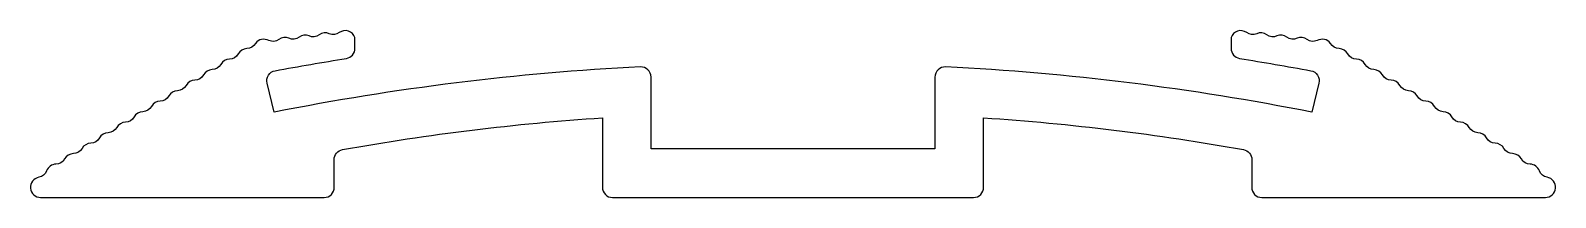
# Model space of a CAD drawing. Extents: x 156.8 to 194.4, y 237.6 to 241.7.
import ezdxf

# ---------------------------------------------------------------- set-up
doc = ezdxf.new("R2010")
doc.units = 0
doc.layers.add('ANA', color=220, linetype='CONTINUOUS')

msp = doc.modelspace()

# ---------------------------------------------------------------- linework, layer by layer
at = {"layer": 'ANA'}
msp.add_lwpolyline([(192.744, 239.038, 0.267949), (192.53, 239.167, -0.267949), (192.316, 239.296, 0.267412), (192.103, 239.426, -0.267949), (191.889, 239.555, 0.268487), (191.675, 239.685, -0.267949), (191.461, 239.814, 0.267949), (191.247, 239.944, -0.267949), (191.033, 240.073, 0.267949), (190.819, 240.202, -0.267949), (190.605, 240.331, 0.267412), (190.392, 240.461, -0.267949), (190.178, 240.59, 0.268487), (189.964, 240.72, -0.267949), (189.75, 240.849, 0.267949), (189.536, 240.979, -0.267949), (189.322, 241.108, 0.267412), (189.108, 241.237, -0.267949), (188.894, 241.367, 0.383022), (188.568, 241.436, -0.267949), (188.319, 241.464, 0.267949), (188.071, 241.493, -0.267949), (187.822, 241.521, 0.267949), (187.574, 241.549, -0.267949), (187.326, 241.578, 0.267949), (187.077, 241.606, -0.267949), (186.829, 241.634, 0.511416), (186.443, 241.511), (186.443, 241.243, 0.368805), (186.653, 240.996, -0.006355), (188.412, 240.694, -0.43149), (188.61, 240.388), (188.433, 239.672, 0.036592), (179.404, 240.788, 0.428091), (179.143, 240.538), (179.143, 238.773), (172.143, 238.773), (172.143, 240.538, 0.428091), (171.881, 240.788, 0.036592), (162.852, 239.672), (162.676, 240.388, -0.43149), (162.873, 240.694, -0.006355), (164.632, 240.996, 0.368805), (164.843, 241.243), (164.843, 241.511, 0.511416), (164.456, 241.634, -0.267949), (164.208, 241.606, 0.267949), (163.96, 241.578, -0.267949), (163.711, 241.549, 0.267949), (163.463, 241.521, -0.267949), (163.214, 241.493, 0.267949), (162.966, 241.464, -0.267949), (162.718, 241.436, 0.383022), (162.391, 241.367, -0.267949), (162.177, 241.237, 0.267412), (161.964, 241.108, -0.267949), (161.75, 240.979, 0.267949), (161.536, 240.849, -0.267949), (161.322, 240.72, 0.268487), (161.107, 240.59, -0.267949), (160.894, 240.461, 0.267412), (160.68, 240.331, -0.267949), (160.466, 240.202, 0.267949), (160.252, 240.073, -0.267949), (160.038, 239.944, 0.267949), (159.824, 239.814, -0.267949), (159.61, 239.685, 0.268487), (159.396, 239.555, -0.267949), (159.182, 239.426, 0.267412), (158.969, 239.296, -0.267949), (158.755, 239.167, 0.267949), (158.541, 239.038, -0.267949), (158.327, 238.908, 0.266874), (158.114, 238.78, -0.267949), (157.899, 238.652, 0.269025), (157.684, 238.522, -0.267949), (157.47, 238.393, 0.309111), (157.24, 238.229, -0.267159), (157.049, 238.069, 0.916202), (157.093, 237.573), (164.083, 237.573, 0.416544), (164.333, 237.825), (164.327, 238.503, -0.369199), (164.537, 238.752, -0.027534), (170.943, 239.535), (170.943, 237.823, 0.414214), (171.193, 237.573), (180.093, 237.573, 0.414214), (180.343, 237.823), (180.343, 239.535, -0.027534), (186.749, 238.752, -0.369199), (186.958, 238.503), (186.952, 237.825, 0.416544), (187.202, 237.573), (194.193, 237.573, 0.916202), (194.236, 238.069, -0.267159), (194.045, 238.229, 0.309111), (193.815, 238.393, -0.267949), (193.601, 238.522, 0.269025), (193.386, 238.652, -0.267949), (193.172, 238.78, 0.266874), (192.958, 238.908, -0.267949)], format="xyb", close=True, dxfattribs=at)

doc.saveas('drawing.dxf')
